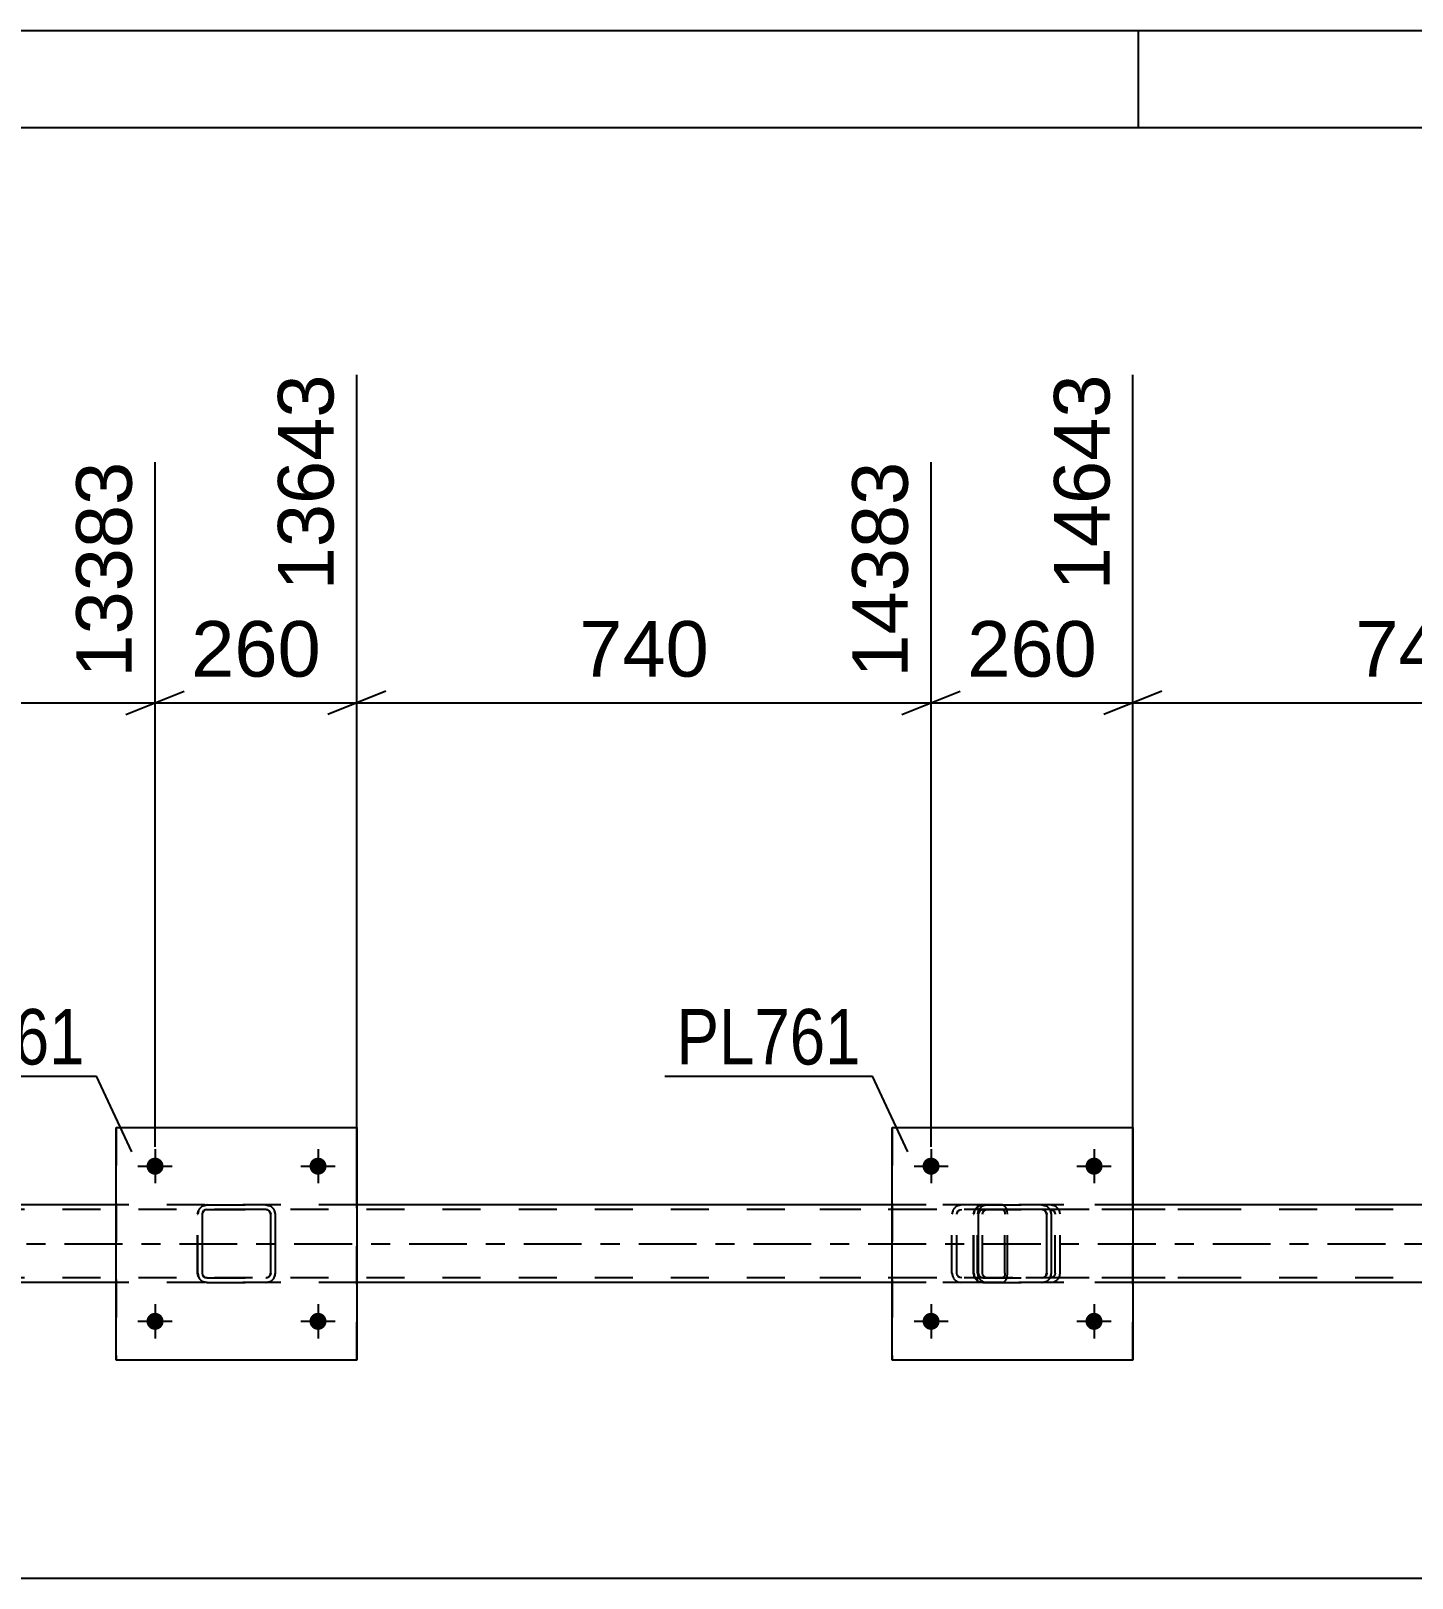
# Model space of a CAD drawing. Header units: millimetres. Extents: x -47 to 794, y -421 to 173.
# Drawn here: x 526.4 to 597.6, y 93.6 to 173.4 of the extents above; entities that cross this region are included whole.
import ezdxf

# ---------------------------------------------------------------- set-up
doc = ezdxf.new("R2010")
doc.units = ezdxf.units.MM
doc.linetypes.add('DXK_LINE_DOT2', pattern=[3.9198, 1.9599, -1.9599])
doc.linetypes.add('DXK_LINE_DOT3', pattern=[5.9187, 2.979, -0.9799, 0.9799, -0.9799])
doc.styles.add('Arial', font='arial.ttf', dxfattribs={"height": 0.2})
doc.styles.add('Arial Narrow', font='ARIALN.TTF', dxfattribs={"height": 0.2})

# ---------------------------------------------------------------- blocks, each defined once
blk = doc.blocks.new('Unknown-203724041-1113')
at = {"color": 5, "linetype": 'Continuous'}
for p, q in [((793.513, 173.399), (-47.487, 173.399)), ((583.513, 168.399), (583.513, 173.399)), ((788.513, 168.399), (-42.487, 168.399))]:
    blk.add_line(p, q, dxfattribs=at)
blk = doc.blocks.new('Bolt-203724041-2622 - 2543')
at = {"linetype": 'Continuous'}
for points in [[(532.379, 106.857), (532.388, 106.948), (532.417, 107.036), (532.463, 107.115), (532.524, 107.184), (532.599, 107.238), (532.683, 107.275), (532.773, 107.294), (532.865, 107.294), (532.955, 107.275), (533.039, 107.238), (533.113, 107.184), (533.175, 107.115), (533.221, 107.036), (533.249, 106.948), (533.259, 106.857), (533.249, 106.765), (533.221, 106.678), (533.175, 106.598), (533.113, 106.53), (533.039, 106.476), (532.955, 106.438), (532.865, 106.419), (532.773, 106.419), (532.683, 106.438), (532.599, 106.476), (532.524, 106.53), (532.463, 106.598), (532.417, 106.678), (532.388, 106.765)], [(540.779, 106.857), (540.788, 106.948), (540.817, 107.036), (540.863, 107.115), (540.924, 107.184), (540.999, 107.238), (541.083, 107.275), (541.173, 107.294), (541.265, 107.294), (541.355, 107.275), (541.439, 107.238), (541.513, 107.184), (541.575, 107.115), (541.621, 107.036), (541.649, 106.948), (541.659, 106.857), (541.649, 106.765), (541.621, 106.678), (541.575, 106.598), (541.513, 106.53), (541.439, 106.476), (541.355, 106.438), (541.265, 106.419), (541.173, 106.419), (541.083, 106.438), (540.999, 106.476), (540.924, 106.53), (540.863, 106.598), (540.817, 106.678), (540.788, 106.765)]]:
    blk.add_hatch(color=1, dxfattribs=at).paths.add_polyline_path(points)
at = {"color": 1, "linetype": 'Continuous'}
for p, q in [((532.819, 107.737), (532.819, 105.977)), ((541.219, 107.737), (541.219, 105.977)), ((531.939, 106.857), (533.699, 106.857)), ((540.339, 106.857), (542.099, 106.857))]:
    blk.add_line(p, q, dxfattribs=at)
blk = doc.blocks.new('Bolt-203724041-2633 - 2543')
at = {"linetype": 'Continuous'}
for points in [[(532.379, 114.857), (532.388, 114.948), (532.417, 115.036), (532.463, 115.115), (532.524, 115.184), (532.599, 115.238), (532.683, 115.275), (532.773, 115.294), (532.865, 115.294), (532.955, 115.275), (533.039, 115.238), (533.113, 115.184), (533.175, 115.115), (533.221, 115.036), (533.249, 114.948), (533.259, 114.857), (533.249, 114.765), (533.221, 114.678), (533.175, 114.598), (533.113, 114.53), (533.039, 114.476), (532.955, 114.438), (532.865, 114.419), (532.773, 114.419), (532.683, 114.438), (532.599, 114.476), (532.524, 114.53), (532.463, 114.598), (532.417, 114.678), (532.388, 114.765)], [(540.779, 114.857), (540.788, 114.948), (540.817, 115.036), (540.863, 115.115), (540.924, 115.184), (540.999, 115.238), (541.083, 115.275), (541.173, 115.294), (541.265, 115.294), (541.355, 115.275), (541.439, 115.238), (541.513, 115.184), (541.575, 115.115), (541.621, 115.036), (541.649, 114.948), (541.659, 114.857), (541.649, 114.765), (541.621, 114.678), (541.575, 114.598), (541.513, 114.53), (541.439, 114.476), (541.355, 114.438), (541.265, 114.419), (541.173, 114.419), (541.083, 114.438), (540.999, 114.476), (540.924, 114.53), (540.863, 114.598), (540.817, 114.678), (540.788, 114.765)]]:
    blk.add_hatch(color=1, dxfattribs=at).paths.add_polyline_path(points)
at = {"color": 1, "linetype": 'Continuous'}
for p, q in [((532.819, 115.737), (532.819, 113.977)), ((541.219, 115.737), (541.219, 113.977)), ((531.939, 114.857), (533.699, 114.857)), ((540.339, 114.857), (542.099, 114.857))]:
    blk.add_line(p, q, dxfattribs=at)
blk = doc.blocks.new('Bolt-203724041-2632 - 2543')
at = {"linetype": 'Continuous'}
for points in [[(572.38, 106.857), (572.389, 106.948), (572.418, 107.036), (572.464, 107.115), (572.525, 107.184), (572.6, 107.238), (572.684, 107.275), (572.774, 107.294), (572.866, 107.294), (572.956, 107.275), (573.04, 107.238), (573.114, 107.184), (573.176, 107.115), (573.222, 107.036), (573.25, 106.948), (573.26, 106.857), (573.25, 106.765), (573.222, 106.678), (573.176, 106.598), (573.114, 106.53), (573.04, 106.476), (572.956, 106.438), (572.866, 106.419), (572.774, 106.419), (572.684, 106.438), (572.6, 106.476), (572.525, 106.53), (572.464, 106.598), (572.418, 106.678), (572.389, 106.765)], [(580.78, 106.857), (580.789, 106.948), (580.818, 107.036), (580.864, 107.115), (580.925, 107.184), (581, 107.238), (581.084, 107.275), (581.174, 107.294), (581.266, 107.294), (581.356, 107.275), (581.44, 107.238), (581.514, 107.184), (581.576, 107.115), (581.622, 107.036), (581.65, 106.948), (581.66, 106.857), (581.65, 106.765), (581.622, 106.678), (581.576, 106.598), (581.514, 106.53), (581.44, 106.476), (581.356, 106.438), (581.266, 106.419), (581.174, 106.419), (581.084, 106.438), (581, 106.476), (580.925, 106.53), (580.864, 106.598), (580.818, 106.678), (580.789, 106.765)]]:
    blk.add_hatch(color=1, dxfattribs=at).paths.add_polyline_path(points)
at = {"color": 1, "linetype": 'Continuous'}
for p, q in [((572.82, 107.737), (572.82, 105.977)), ((581.22, 107.737), (581.22, 105.977)), ((571.94, 106.857), (573.7, 106.857)), ((580.34, 106.857), (582.1, 106.857))]:
    blk.add_line(p, q, dxfattribs=at)
blk = doc.blocks.new('Part-203724041-2568 - 2543')
at = {"color": 7, "linetype": 'DXK_LINE_DOT2'}
for p, q in [((718.154, 112.617), (42.821, 112.617)), ((543.219, 112.857), (530.819, 112.857)), ((583.22, 112.857), (570.82, 112.857)), ((718.154, 109.097), (42.821, 109.097)), ((543.219, 108.857), (530.819, 108.857)), ((583.22, 108.857), (570.82, 108.857))]:
    blk.add_line(p, q, dxfattribs=at)
at = {"color": 2, "linetype": 'Continuous'}
for p, q in [((530.819, 112.857), (503.219, 112.857)), ((570.82, 112.857), (543.219, 112.857)), ((610.819, 112.857), (583.22, 112.857)), ((530.819, 108.857), (503.219, 108.857)), ((570.82, 108.857), (543.219, 108.857)), ((610.819, 108.857), (583.22, 108.857))]:
    blk.add_line(p, q, dxfattribs=at)
at = {"color": 7, "linetype": 'DXK_LINE_DOT3'}
blk.add_line((42.821, 110.857), (718.154, 110.857), dxfattribs=at)
blk = doc.blocks.new('Part-203724041-2645 - 2543')
at = {"color": 2, "linetype": 'Continuous'}
for p, q in [((570.82, 116.856), (570.819, 116.856)), ((570.82, 104.856), (570.82, 116.856)), ((570.82, 116.856), (583.22, 116.856)), ((583.22, 116.856), (583.22, 104.856)), ((570.819, 104.856), (570.82, 104.856)), ((583.22, 104.856), (570.82, 104.856))]:
    blk.add_line(p, q, dxfattribs=at)
at = {"color": 7, "linetype": 'DXK_LINE_DOT2'}
for p, q in [((570.819, 116.856), (570.819, 104.856)), ((570.82, 116.856), (570.819, 116.856)), ((583.219, 104.856), (583.219, 116.856)), ((570.82, 104.856), (570.819, 104.856))]:
    blk.add_line(p, q, dxfattribs=at)
blk = doc.blocks.new('Part-203724041-2621 - 2543')
at = {"color": 7, "linetype": 'DXK_LINE_DOT2'}
for p, q in [((535.014, 112.377), (535.05, 112.561)), ((535.055, 112.56), (535.019, 112.376)), ((535.324, 112.547), (535.272, 112.469)), ((535.277, 112.468), (535.329, 112.546)), ((535.31, 112.82), (535.494, 112.857)), ((535.499, 112.856), (535.315, 112.819)), ((535.402, 112.599), (535.324, 112.547)), ((535.329, 112.546), (535.407, 112.598)), ((535.494, 112.617), (535.402, 112.599)), ((535.407, 112.598), (535.499, 112.616)), ((535.499, 112.856), (535.494, 112.857)), ((535.494, 112.857), (538.534, 112.857)), ((535.494, 112.617), (535.499, 112.616)), ((538.534, 112.617), (535.494, 112.617)), ((535.499, 112.856), (538.539, 112.856)), ((535.499, 112.616), (538.539, 112.616)), ((538.534, 112.857), (538.539, 112.856)), ((538.534, 112.857), (538.718, 112.82)), ((538.539, 112.616), (538.534, 112.617)), ((538.626, 112.599), (538.534, 112.617)), ((538.722, 112.819), (538.539, 112.856)), ((538.539, 112.616), (538.63, 112.598)), ((538.626, 112.599), (538.63, 112.598)), ((538.704, 112.547), (538.626, 112.599)), ((538.63, 112.598), (538.708, 112.546)), ((538.756, 112.469), (538.704, 112.547)), ((538.708, 112.546), (538.76, 112.468)), ((538.977, 112.561), (539.014, 112.377)), ((539.019, 112.376), (538.982, 112.56)), ((535.014, 112.377), (535.019, 112.376)), ((535.014, 109.337), (535.014, 112.377)), ((535.019, 109.336), (535.019, 112.376)), ((535.272, 112.469), (535.254, 112.377)), ((535.259, 112.376), (535.254, 112.377)), ((535.254, 112.377), (535.254, 109.337)), ((535.259, 112.376), (535.277, 112.468)), ((535.259, 109.336), (535.259, 112.376)), ((538.774, 112.377), (538.756, 112.469)), ((538.76, 112.468), (538.779, 112.376)), ((538.779, 112.376), (538.774, 112.377)), ((538.774, 112.377), (538.774, 109.337)), ((538.779, 109.336), (538.779, 112.376)), ((539.019, 112.376), (539.014, 112.377)), ((539.014, 112.377), (539.014, 109.337)), ((539.019, 109.336), (539.019, 112.376)), ((535.019, 109.336), (535.014, 109.337)), ((535.05, 109.153), (535.014, 109.337)), ((535.019, 109.336), (535.055, 109.152)), ((535.254, 109.337), (535.259, 109.336)), ((535.254, 109.337), (535.272, 109.245)), ((535.277, 109.244), (535.259, 109.336)), ((538.756, 109.245), (538.774, 109.337)), ((538.779, 109.336), (538.76, 109.244)), ((538.774, 109.337), (538.779, 109.336)), ((539.014, 109.337), (538.977, 109.153)), ((538.982, 109.152), (539.019, 109.336)), ((539.014, 109.337), (539.019, 109.336)), ((535.272, 109.245), (535.324, 109.167)), ((535.329, 109.166), (535.277, 109.244)), ((535.31, 108.893), (535.315, 108.892)), ((535.494, 108.857), (535.31, 108.893)), ((535.315, 108.892), (535.499, 108.856)), ((535.324, 109.167), (535.402, 109.115)), ((535.407, 109.114), (535.329, 109.166)), ((535.402, 109.115), (535.494, 109.097)), ((535.499, 109.096), (535.407, 109.114)), ((535.499, 109.096), (535.494, 109.097)), ((535.494, 109.097), (538.534, 109.097)), ((535.499, 108.856), (535.494, 108.857)), ((535.494, 108.857), (538.534, 108.857)), ((535.499, 109.096), (538.539, 109.096)), ((535.499, 108.856), (538.539, 108.856)), ((538.534, 109.097), (538.626, 109.115)), ((538.534, 109.097), (538.539, 109.096)), ((538.718, 108.893), (538.534, 108.857)), ((538.534, 108.857), (538.539, 108.856)), ((538.63, 109.114), (538.539, 109.096)), ((538.539, 108.856), (538.722, 108.892)), ((538.626, 109.115), (538.704, 109.167)), ((538.708, 109.166), (538.63, 109.114)), ((538.704, 109.167), (538.756, 109.245)), ((538.76, 109.244), (538.708, 109.166))]:
    blk.add_line(p, q, dxfattribs=at)
at = {"color": 7, "linetype": 'DXK_LINE_DOT3'}
blk.add_line((537.022, 110.855), (537.011, 110.858), dxfattribs=at)
at = {"color": 7, "linetype": 'DXK_LINE_DOT2'}
for centre, start, end in [((535.494, 112.377), 112.5, 157.5), ((535.499, 112.376), 112.5, 157.5), ((538.534, 112.377), 22.5, 67.49999), ((538.539, 112.376), 22.5, 67.49999), ((535.494, 109.337), 202.5, 247.49999), ((535.499, 109.336), 202.5, 247.49999), ((538.534, 109.337), 292.5, 337.5), ((538.539, 109.336), 292.5, 337.5)]:
    blk.add_arc(centre, 0.48, start, end, dxfattribs=at)
blk = doc.blocks.new('Bolt-203724041-2631 - 2543')
at = {"linetype": 'Continuous'}
for points in [[(572.38, 114.857), (572.389, 114.948), (572.418, 115.036), (572.464, 115.115), (572.525, 115.184), (572.6, 115.238), (572.684, 115.275), (572.774, 115.294), (572.866, 115.294), (572.956, 115.275), (573.04, 115.238), (573.114, 115.184), (573.176, 115.115), (573.222, 115.036), (573.25, 114.948), (573.26, 114.857), (573.25, 114.765), (573.222, 114.678), (573.176, 114.598), (573.114, 114.53), (573.04, 114.476), (572.956, 114.438), (572.866, 114.419), (572.774, 114.419), (572.684, 114.438), (572.6, 114.476), (572.525, 114.53), (572.464, 114.598), (572.418, 114.678), (572.389, 114.765)], [(580.78, 114.857), (580.789, 114.948), (580.818, 115.036), (580.864, 115.115), (580.925, 115.184), (581, 115.238), (581.084, 115.275), (581.174, 115.294), (581.266, 115.294), (581.356, 115.275), (581.44, 115.238), (581.514, 115.184), (581.576, 115.115), (581.622, 115.036), (581.65, 114.948), (581.66, 114.857), (581.65, 114.765), (581.622, 114.678), (581.576, 114.598), (581.514, 114.53), (581.44, 114.476), (581.356, 114.438), (581.266, 114.419), (581.174, 114.419), (581.084, 114.438), (581, 114.476), (580.925, 114.53), (580.864, 114.598), (580.818, 114.678), (580.789, 114.765)]]:
    blk.add_hatch(color=1, dxfattribs=at).paths.add_polyline_path(points)
at = {"color": 1, "linetype": 'Continuous'}
for p, q in [((572.82, 115.737), (572.82, 113.977)), ((581.22, 115.737), (581.22, 113.977)), ((571.94, 114.857), (573.7, 114.857)), ((580.34, 114.857), (582.1, 114.857))]:
    blk.add_line(p, q, dxfattribs=at)
blk = doc.blocks.new('Part-203724041-2646 - 2543')
at = {"color": 7, "linetype": 'DXK_LINE_DOT2'}
for p, q in [((575.015, 112.377), (575.051, 112.561)), ((575.056, 112.56), (575.019, 112.376)), ((575.325, 112.547), (575.273, 112.469)), ((575.278, 112.468), (575.33, 112.546)), ((575.311, 112.82), (575.495, 112.857)), ((575.499, 112.856), (575.316, 112.819)), ((575.403, 112.599), (575.325, 112.547)), ((575.33, 112.546), (575.408, 112.598)), ((575.495, 112.617), (575.403, 112.599)), ((575.408, 112.598), (575.499, 112.616)), ((575.499, 112.856), (575.495, 112.857)), ((575.495, 112.857), (578.535, 112.857)), ((575.495, 112.617), (575.499, 112.616)), ((578.535, 112.617), (575.495, 112.617)), ((575.499, 112.856), (578.539, 112.856)), ((575.499, 112.616), (578.539, 112.616)), ((578.535, 112.857), (578.539, 112.856)), ((578.535, 112.857), (578.719, 112.82)), ((578.539, 112.616), (578.535, 112.617)), ((578.627, 112.599), (578.535, 112.617)), ((578.723, 112.819), (578.539, 112.856)), ((578.539, 112.616), (578.631, 112.598)), ((578.627, 112.599), (578.631, 112.598)), ((578.705, 112.547), (578.627, 112.599)), ((578.631, 112.598), (578.709, 112.546)), ((578.757, 112.469), (578.705, 112.547)), ((578.709, 112.546), (578.761, 112.468)), ((578.978, 112.561), (579.015, 112.377)), ((579.019, 112.376), (578.983, 112.56)), ((575.015, 112.377), (575.019, 112.376)), ((575.015, 109.337), (575.015, 112.377)), ((575.019, 109.336), (575.019, 112.376)), ((575.273, 112.469), (575.255, 112.377)), ((575.259, 112.376), (575.255, 112.377)), ((575.255, 112.377), (575.255, 109.337)), ((575.259, 112.376), (575.278, 112.468)), ((575.259, 109.336), (575.259, 112.376)), ((578.775, 112.377), (578.757, 112.469)), ((578.761, 112.468), (578.779, 112.376)), ((578.779, 112.376), (578.775, 112.377)), ((578.775, 112.377), (578.775, 109.337)), ((578.779, 109.336), (578.779, 112.376)), ((579.019, 112.376), (579.015, 112.377)), ((579.015, 112.377), (579.015, 109.337)), ((579.019, 109.336), (579.019, 112.376)), ((575.019, 109.336), (575.015, 109.337)), ((575.051, 109.153), (575.015, 109.337)), ((575.019, 109.336), (575.056, 109.152)), ((575.255, 109.337), (575.259, 109.336)), ((575.255, 109.337), (575.273, 109.245)), ((575.278, 109.244), (575.259, 109.336)), ((578.757, 109.245), (578.775, 109.337)), ((578.779, 109.336), (578.761, 109.244)), ((578.775, 109.337), (578.779, 109.336)), ((579.015, 109.337), (578.978, 109.153)), ((578.983, 109.152), (579.019, 109.336)), ((579.015, 109.337), (579.019, 109.336)), ((575.273, 109.245), (575.325, 109.167)), ((575.33, 109.166), (575.278, 109.244)), ((575.311, 108.893), (575.316, 108.892)), ((575.495, 108.857), (575.311, 108.893)), ((575.316, 108.892), (575.499, 108.856)), ((575.325, 109.167), (575.403, 109.115)), ((575.408, 109.114), (575.33, 109.166)), ((575.403, 109.115), (575.495, 109.097)), ((575.499, 109.096), (575.408, 109.114)), ((575.499, 109.096), (575.495, 109.097)), ((575.495, 109.097), (578.535, 109.097)), ((575.499, 108.856), (575.495, 108.857)), ((575.495, 108.857), (578.535, 108.857)), ((575.499, 109.096), (578.539, 109.096)), ((575.499, 108.856), (578.539, 108.856)), ((578.535, 109.097), (578.627, 109.115)), ((578.535, 109.097), (578.539, 109.096)), ((578.719, 108.893), (578.535, 108.857)), ((578.535, 108.857), (578.539, 108.856)), ((578.631, 109.114), (578.539, 109.096)), ((578.539, 108.856), (578.723, 108.892)), ((578.627, 109.115), (578.705, 109.167)), ((578.709, 109.166), (578.631, 109.114)), ((578.705, 109.167), (578.757, 109.245)), ((578.761, 109.244), (578.709, 109.166))]:
    blk.add_line(p, q, dxfattribs=at)
at = {"color": 7, "linetype": 'DXK_LINE_DOT3'}
blk.add_line((577.023, 110.855), (577.012, 110.858), dxfattribs=at)
at = {"color": 7, "linetype": 'DXK_LINE_DOT2'}
for centre, start, end in [((575.495, 112.377), 112.5, 157.5), ((575.499, 112.376), 112.5, 157.5), ((578.535, 112.377), 22.5, 67.49999), ((578.539, 112.376), 22.5, 67.49999), ((575.495, 109.337), 202.5, 247.49999), ((575.499, 109.336), 202.5, 247.49999), ((578.535, 109.337), 292.5, 337.5), ((578.539, 109.336), 292.5, 337.5)]:
    blk.add_arc(centre, 0.48, start, end, dxfattribs=at)
blk = doc.blocks.new('Part-203724041-2666 - 2543')
at = {"color": 2, "linetype": 'Continuous'}
for p, q in [((530.819, 104.856), (530.819, 116.856)), ((530.819, 116.856), (530.819, 116.856)), ((530.819, 116.856), (543.219, 116.856)), ((543.219, 116.856), (543.219, 104.856)), ((530.819, 104.856), (530.819, 104.856)), ((543.219, 104.856), (530.819, 104.856))]:
    blk.add_line(p, q, dxfattribs=at)
at = {"color": 7, "linetype": 'DXK_LINE_DOT2'}
for p, q in [((530.819, 116.856), (530.819, 104.856)), ((530.819, 116.856), (530.819, 116.856)), ((543.219, 104.856), (543.219, 116.856)), ((530.819, 104.856), (530.819, 104.856))]:
    blk.add_line(p, q, dxfattribs=at)
blk = doc.blocks.new('Part-203724041-2772 - 2543')
at = {"color": 7, "linetype": 'DXK_LINE_DOT2'}
for p, q in [((576.491, 112.857), (567.086, 112.857)), ((576.491, 112.617), (567.086, 112.617)), ((573.935, 112.561), (573.897, 112.377)), ((574.168, 112.469), (574.222, 112.547)), ((574.4, 112.857), (574.207, 112.82)), ((574.222, 112.547), (574.304, 112.599)), ((574.304, 112.599), (574.4, 112.617)), ((575.215, 112.857), (575.215, 112.617)), ((576.595, 112.82), (576.491, 112.857)), ((576.491, 112.617), (576.543, 112.599)), ((576.543, 112.599), (576.587, 112.547)), ((576.587, 112.547), (576.616, 112.469)), ((576.683, 112.716), (576.595, 112.82)), ((576.741, 112.561), (576.683, 112.716)), ((576.762, 112.377), (576.741, 112.561)), ((573.897, 109.337), (573.897, 112.377)), ((574.148, 112.377), (574.168, 112.469)), ((574.148, 109.337), (574.148, 112.377)), ((576.616, 112.469), (576.627, 112.377)), ((576.627, 109.337), (576.627, 112.377)), ((576.762, 109.337), (576.762, 112.377)), ((573.897, 109.337), (573.935, 109.153)), ((574.168, 109.245), (574.148, 109.337)), ((576.627, 109.337), (576.616, 109.245)), ((576.741, 109.153), (576.762, 109.337)), ((576.491, 109.097), (567.086, 109.097)), ((576.491, 108.857), (567.086, 108.857)), ((574.222, 109.167), (574.168, 109.245)), ((574.207, 108.893), (574.4, 108.857)), ((574.304, 109.115), (574.222, 109.167)), ((574.4, 109.097), (574.304, 109.115)), ((575.215, 108.857), (575.215, 109.097)), ((576.543, 109.115), (576.491, 109.097)), ((576.491, 108.857), (576.595, 108.893)), ((576.587, 109.167), (576.543, 109.115)), ((576.616, 109.245), (576.587, 109.167)), ((576.595, 108.893), (576.683, 108.998)), ((576.683, 108.998), (576.741, 109.153))]:
    blk.add_line(p, q, dxfattribs=at)
for centre, start, end in [((574.385, 112.362), 111.1941, 156.15059), ((574.385, 109.352), 203.84941, 248.8059)]:
    blk.add_arc(centre, 0.492, start, end, dxfattribs=at)
blk = doc.blocks.new('Part-203724041-2796 - 2543')
at = {"color": 7, "linetype": 'DXK_LINE_DOT2'}
for p, q in [((575.254, 112.561), (575.215, 112.377)), ((575.49, 112.469), (575.545, 112.547)), ((575.726, 112.857), (575.53, 112.82)), ((575.545, 112.547), (575.628, 112.599)), ((575.628, 112.599), (575.726, 112.617)), ((587.502, 112.857), (575.726, 112.857)), ((587.502, 112.617), (575.726, 112.617)), ((579.156, 112.82), (578.961, 112.857)), ((578.961, 112.617), (579.059, 112.599)), ((579.059, 112.599), (579.141, 112.547)), ((579.141, 112.547), (579.197, 112.469)), ((579.472, 112.377), (579.433, 112.561)), ((575.215, 109.337), (575.215, 112.377)), ((575.47, 112.377), (575.49, 112.469)), ((575.47, 109.337), (575.47, 112.377)), ((579.197, 112.469), (579.216, 112.377)), ((579.216, 109.337), (579.216, 112.377)), ((579.472, 109.337), (579.472, 112.377)), ((575.215, 109.337), (575.254, 109.153)), ((575.49, 109.245), (575.47, 109.337)), ((579.216, 109.337), (579.197, 109.245)), ((579.433, 109.153), (579.472, 109.337)), ((575.545, 109.167), (575.49, 109.245)), ((575.53, 108.893), (575.726, 108.857)), ((575.628, 109.115), (575.545, 109.167)), ((575.726, 109.097), (575.628, 109.115)), ((587.502, 109.097), (575.726, 109.097)), ((587.502, 108.857), (575.726, 108.857)), ((579.059, 109.115), (578.961, 109.097)), ((578.961, 108.857), (579.156, 108.893)), ((579.141, 109.167), (579.059, 109.115)), ((579.197, 109.245), (579.141, 109.167))]:
    blk.add_line(p, q, dxfattribs=at)
for centre, start, end in [((575.706, 112.356), 110.75832, 155.68004), ((578.98, 112.356), 24.31996, 69.24168), ((575.706, 109.358), 204.31996, 249.24168), ((578.98, 109.358), 290.75832, 335.68004)]:
    blk.add_arc(centre, 0.496, start, end, dxfattribs=at)
blk = doc.blocks.new('StraightDimension-203724041-2861 - 2543')
at = {"color": 7, "linetype": 'Continuous'}
blk.add_line((8.984, 93.618), (718.154, 93.618), dxfattribs=at)
blk = doc.blocks.new('StraightDimension-203724041-7342 - 2543')
at = {"color": 7, "linetype": 'Continuous'}
for p, q in [((583.219, 113.857), (583.219, 155.67)), ((612.82, 115.857), (612.82, 151.17)), ((584.719, 139.352), (581.719, 138.152)), ((611.32, 138.152), (614.32, 139.352)), ((583.219, 138.752), (612.82, 138.752))]:
    blk.add_line(p, q, dxfattribs=at)
at = {"color": 0}
blk.add_wipeout([(601.955, 139.502), (601.955, 143.702), (594.084, 143.702), (594.084, 139.502)], dxfattribs=at)
at = {"color": 3, "style": 'Arial'}
blk.add_text('740', height=2.8652, dxfattribs=at).set_placement((594.684, 140.102))
at = {"color": 0, "linetype": 'Continuous'}
blk.add_wipeout([(612.22, 151.77), (608.02, 151.77), (608.02, 139.452), (612.22, 139.452)], dxfattribs=at)
at = {"color": 3, "linetype": 'Continuous', "style": 'Arial'}
blk.add_text('15383', height=2.8652, rotation=90.00021, dxfattribs=at).set_placement((611.62, 140.052))
blk = doc.blocks.new('StraightDimension-203724041-7343 - 2543')
at = {"color": 7, "linetype": 'Continuous'}
for p, q in [((583.219, 113.857), (583.219, 155.67)), ((572.819, 115.857), (572.819, 151.17)), ((571.319, 138.152), (574.319, 139.352)), ((584.719, 139.352), (581.719, 138.152)), ((572.819, 138.752), (583.219, 138.752))]:
    blk.add_line(p, q, dxfattribs=at)
at = {"color": 0}
blk.add_wipeout([(581.955, 139.502), (581.955, 143.702), (574.084, 143.702), (574.084, 139.502)], dxfattribs=at)
at = {"color": 3, "style": 'Arial'}
blk.add_text('260', height=2.8652, dxfattribs=at).set_placement((574.684, 140.102))
at = {"color": 0, "linetype": 'Continuous'}
blk.add_wipeout([(582.619, 156.27), (578.419, 156.27), (578.419, 143.952), (582.619, 143.952)], dxfattribs=at)
at = {"color": 3, "linetype": 'Continuous', "style": 'Arial'}
blk.add_text('14643', height=2.8652, rotation=90.00021, dxfattribs=at).set_placement((582.019, 144.552))
blk = doc.blocks.new('StraightDimension-203724041-7344 - 2543')
at = {"color": 7, "linetype": 'Continuous'}
for p, q in [((543.219, 113.857), (543.219, 155.67)), ((572.819, 115.857), (572.819, 151.17)), ((544.719, 139.352), (541.719, 138.152)), ((571.319, 138.152), (574.319, 139.352)), ((543.219, 138.752), (572.819, 138.752))]:
    blk.add_line(p, q, dxfattribs=at)
at = {"color": 0}
blk.add_wipeout([(561.954, 139.502), (561.954, 143.702), (554.083, 143.702), (554.083, 139.502)], dxfattribs=at)
at = {"color": 3, "style": 'Arial'}
blk.add_text('740', height=2.8652, dxfattribs=at).set_placement((554.683, 140.102))
at = {"color": 0, "linetype": 'Continuous'}
blk.add_wipeout([(572.219, 151.77), (568.019, 151.77), (568.019, 139.452), (572.219, 139.452)], dxfattribs=at)
at = {"color": 3, "linetype": 'Continuous', "style": 'Arial'}
blk.add_text('14383', height=2.8652, rotation=90.00021, dxfattribs=at).set_placement((571.619, 140.052))
blk = doc.blocks.new('StraightDimension-203724041-7345 - 2543')
at = {"color": 7, "linetype": 'Continuous'}
for p, q in [((543.219, 113.857), (543.219, 155.67)), ((532.819, 115.857), (532.819, 151.17)), ((531.319, 138.152), (534.319, 139.352)), ((544.719, 139.352), (541.719, 138.152)), ((532.819, 138.752), (543.219, 138.752))]:
    blk.add_line(p, q, dxfattribs=at)
at = {"color": 0}
blk.add_wipeout([(541.954, 139.502), (541.954, 143.702), (534.083, 143.702), (534.083, 139.502)], dxfattribs=at)
at = {"color": 3, "style": 'Arial'}
blk.add_text('260', height=2.8652, dxfattribs=at).set_placement((534.683, 140.102))
at = {"color": 0, "linetype": 'Continuous'}
blk.add_wipeout([(542.618, 156.27), (538.418, 156.27), (538.419, 143.952), (542.619, 143.952)], dxfattribs=at)
at = {"color": 3, "linetype": 'Continuous', "style": 'Arial'}
blk.add_text('13643', height=2.8652, rotation=90.00021, dxfattribs=at).set_placement((542.019, 144.552))
blk = doc.blocks.new('StraightDimension-203724041-7346 - 2543')
at = {"color": 7, "linetype": 'Continuous'}
for p, q in [((503.218, 113.857), (503.218, 155.67)), ((532.819, 115.857), (532.819, 151.17)), ((504.718, 139.352), (501.718, 138.152)), ((531.319, 138.152), (534.319, 139.352)), ((503.218, 138.752), (532.819, 138.752))]:
    blk.add_line(p, q, dxfattribs=at)
at = {"color": 0}
blk.add_wipeout([(521.954, 139.502), (521.954, 143.702), (514.083, 143.702), (514.083, 139.502)], dxfattribs=at)
at = {"color": 3, "style": 'Arial'}
blk.add_text('740', height=2.8652, dxfattribs=at).set_placement((514.683, 140.102))
at = {"color": 0, "linetype": 'Continuous'}
blk.add_wipeout([(532.219, 151.77), (528.019, 151.77), (528.019, 139.452), (532.219, 139.452)], dxfattribs=at)
at = {"color": 3, "linetype": 'Continuous', "style": 'Arial'}
blk.add_text('13383', height=2.8652, rotation=90.00021, dxfattribs=at).set_placement((531.619, 140.052))
blk = doc.blocks.new('Mark-203724041-2641 - 2543')
at = {"color": 30, "linetype": 'Continuous'}
for p in [(559.101, 119.501), (571.63, 115.601)]:
    blk.add_line(p, (569.805, 119.501), dxfattribs=at)
at = {"color": 0}
blk.add_wipeout([(569.205, 120.101), (569.205, 123.101), (559.701, 123.101), (559.701, 120.101)], dxfattribs=at)
blk.add_wipeout([(569.205, 120.101), (569.205, 123.101), (559.701, 123.101), (559.701, 120.101)], dxfattribs=at)
at = {"color": 3, "style": 'Arial Narrow'}
blk.add_text('PL761', height=2.8633, dxfattribs=at).set_placement((559.701, 120.101))
blk = doc.blocks.new('Mark-203724041-2662 - 2543')
at = {"color": 30, "linetype": 'Continuous'}
for p in [(519.1, 119.501), (531.629, 115.601)]:
    blk.add_line(p, (529.804, 119.501), dxfattribs=at)
at = {"color": 0}
blk.add_wipeout([(529.204, 120.101), (529.204, 123.101), (519.7, 123.101), (519.7, 120.101)], dxfattribs=at)
blk.add_wipeout([(529.204, 120.101), (529.204, 123.101), (519.7, 123.101), (519.7, 120.101)], dxfattribs=at)
at = {"color": 3, "style": 'Arial Narrow'}
blk.add_text('PL761', height=2.8633, dxfattribs=at).set_placement((519.7, 120.101))

msp = doc.modelspace()

# ---------------------------------------------------------------- block references
for name in ['Unknown-203724041-1113', 'Part-203724041-2666 - 2543', 'Part-203724041-2645 - 2543', 'Bolt-203724041-2633 - 2543', 'Bolt-203724041-2631 - 2543', 'Part-203724041-2568 - 2543', 'Part-203724041-2621 - 2543', 'Part-203724041-2772 - 2543', 'Part-203724041-2646 - 2543', 'Part-203724041-2796 - 2543', 'Bolt-203724041-2622 - 2543', 'Bolt-203724041-2632 - 2543']:
    msp.add_blockref(name, (0, 0))

# ---------------------------------------------------------------- next in the draw order: block references
for name in ['StraightDimension-203724041-7342 - 2543', 'StraightDimension-203724041-2861 - 2543']:
    msp.add_blockref(name, (0, 0))

# ---------------------------------------------------------------- next in the draw order: block references
msp.add_blockref('StraightDimension-203724041-7343 - 2543', (0, 0))

# ---------------------------------------------------------------- next in the draw order: block references
msp.add_blockref('StraightDimension-203724041-7344 - 2543', (0, 0))

# ---------------------------------------------------------------- next in the draw order: block references
for name in ['StraightDimension-203724041-7345 - 2543', 'Mark-203724041-2641 - 2543']:
    msp.add_blockref(name, (0, 0))

# ---------------------------------------------------------------- next in the draw order: block references
msp.add_blockref('StraightDimension-203724041-7346 - 2543', (0, 0))

# ---------------------------------------------------------------- next in the draw order: block references
msp.add_blockref('Mark-203724041-2662 - 2543', (0, 0))

doc.saveas('drawing.dxf')
